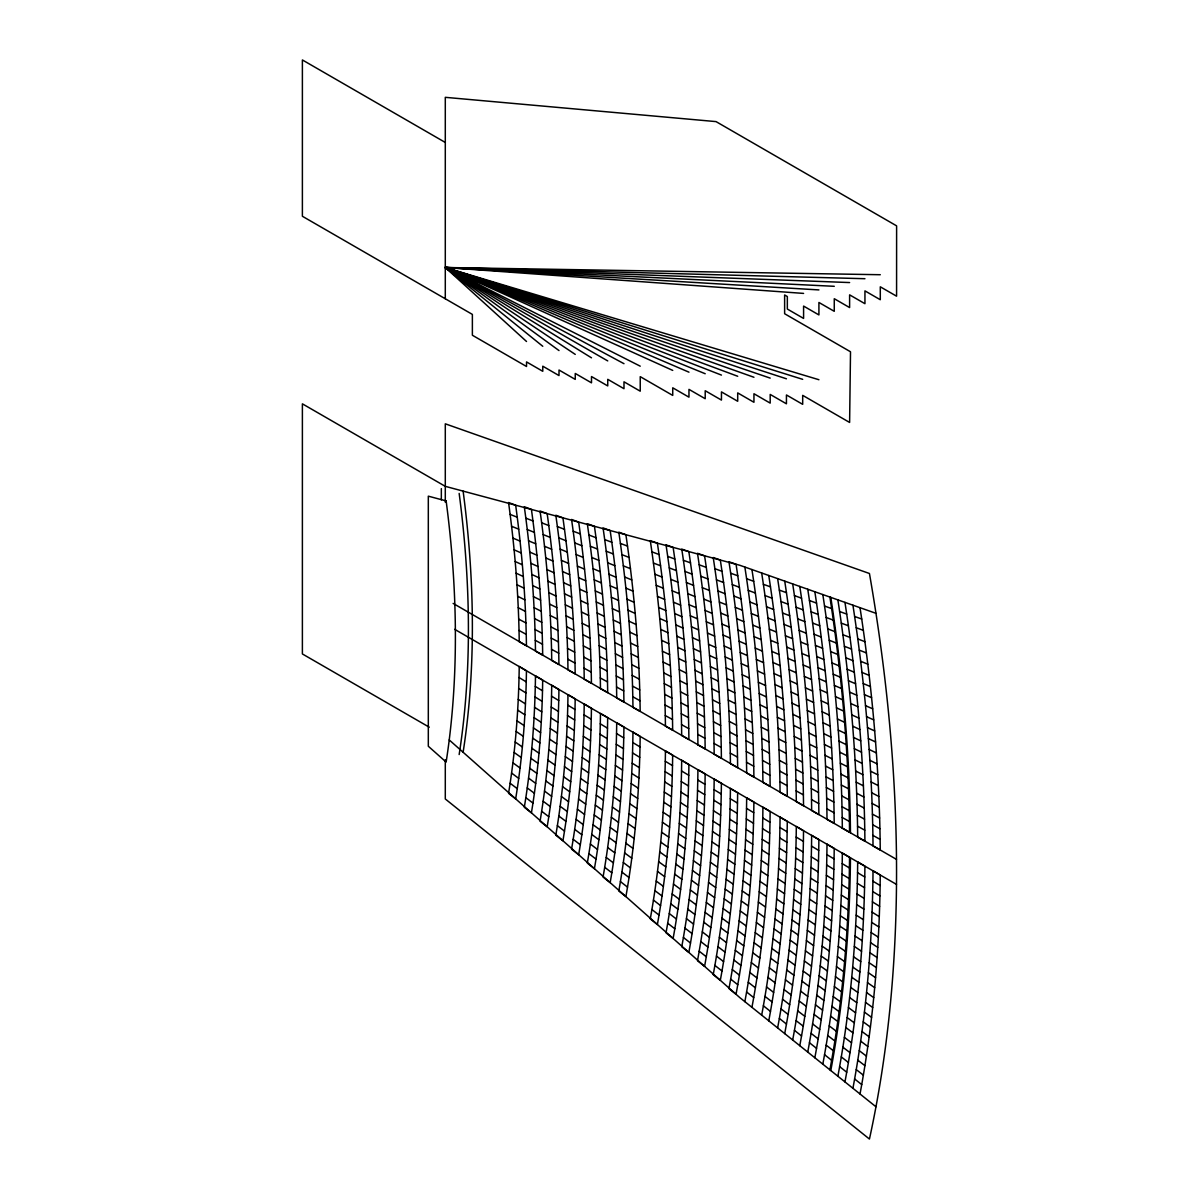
<?xml version="1.0" encoding="UTF-8"?>
<svg xmlns="http://www.w3.org/2000/svg" width="1199" height="1199" viewBox="0 0 1199 1199"><rect width="100%" height="100%" fill="white"/><g stroke="black" fill="none" stroke-linecap="round" stroke-linejoin="round"><path stroke-width="1.5" d="M587.42 862.471L588.889 853.613A1165.023 672.624 60 0 0 600.459 713.48L607.668 717.646A1175.23 678.529 60 0 1 594.419 868.676L587.315 863.085M880.291 274.721L445.294 267.512L526.526 341.49M864.944 278.708L445.294 267.512L542.772 346.286M849.611 282.559L445.294 267.512L559.004 350.558M834.264 286.306L445.294 267.512L575.25 354.394M818.917 289.918L445.294 267.512L591.497 357.827M803.585 293.41L445.294 267.512L607.743 360.914M818.917 379.723L445.294 267.512L623.99 363.687M802.686 379.334L445.294 267.512L640.236 366.175M786.439 378.794L445.294 267.512L672.729 370.401M770.193 378.105L445.294 267.512L688.96 372.17M875.959 613.318L739.708 565.239L445.294 486.344L302.388 403.838L302.388 653.95L429.242 727.179M728.947 561.746L736.036 564.249A1381.997 797.905 60 0 1 753.886 777.057L746.662 772.98A1371.791 791.999 60 0 0 729.052 562.376M753.946 377.265L445.294 267.512L705.207 373.728M713.225 557.52L720.314 560.038A1359.022 784.641 60 0 1 737.64 767.675L730.416 763.598M697.488 553.294L704.577 555.826A1336.046 771.377 60 0 1 721.393 758.293L714.169 754.231M681.751 549.067L688.84 551.6A1313.07 758.113 60 0 1 705.147 748.925L697.923 744.849M666.015 544.841L673.119 547.388A1290.109 744.849 60 0 1 688.9 739.543L681.676 735.467M650.278 540.614L657.382 543.177A1267.133 731.585 60 0 1 672.654 730.161L665.445 726.099M854.632 616.466L861.721 619.044M809.445 600.534L816.549 603.112M824.537 606.02L831.626 608.597M839.615 611.52L846.719 614.098M763.373 584.288L770.477 586.866M779.35 590.103L786.454 592.681M794.442 595.603L801.546 598.181M618.804 532.146L625.893 534.739A1221.181 705.057 60 0 1 640.161 711.397L632.952 707.335M746.602 578.727L753.706 581.305M730.671 573.197L737.775 575.79M603.052 527.92L610.156 530.528A1198.206 691.793 60 0 1 623.915 702.029L616.706 697.968M714.889 568.701L721.993 571.294M587.315 523.693L594.419 526.301A1175.23 678.529 60 0 1 607.668 692.647L600.459 688.586M699.182 564.789L706.286 567.412M683.4 560.263L690.504 562.886M571.563 519.452L578.667 522.09A1152.269 665.265 60 0 1 591.422 683.265L584.213 679.204A1142.048 659.36 60 0 0 571.668 520.216M737.7 376.261L445.294 267.512L721.453 375.092M667.693 556.381L674.812 559.019M555.811 515.225L562.916 517.863A1129.293 652.001 60 0 1 575.175 673.883L567.966 669.836A1119.072 646.096 60 0 0 555.916 515.99M856.251 627.721L863.355 630.359M651.896 551.84L659.015 554.493M811.064 611.805L818.168 614.458M826.171 617.455L833.29 620.123M841.293 623.12L848.397 625.788M540.06 510.984L547.164 513.652A1106.317 638.737 60 0 1 558.929 664.501L551.72 660.454A1096.111 632.847 60 0 0 540.164 511.763M764.992 595.543L772.096 598.211M780.999 601.568L788.103 604.221M796.106 607.249L803.225 609.901M748.266 590.373L755.37 593.04M732.289 584.617L739.408 587.3M524.308 506.742L531.412 509.425A1083.341 625.473 60 0 1 542.682 655.119L535.473 651.072A1073.135 619.583 60 0 0 524.413 507.552M620.408 543.417L627.512 546.1M716.462 579.836L723.582 582.519M508.541 502.516L515.66 505.199A1060.366 612.209 60 0 1 526.436 645.751L519.227 641.69M604.701 539.58L611.82 542.278M700.801 576.254L707.905 578.952M684.959 571.428L692.078 574.141M587.42 524.428L588.889 534.994L596.008 537.707M857.795 638.947L864.914 641.66M669.282 567.891L676.401 570.619M812.607 623.03L819.726 625.773M827.745 628.876L834.864 631.603M573.182 531.187L580.301 533.915M842.867 634.706L850.001 637.433M653.44 563.035L660.559 565.778M766.521 606.784L773.64 609.527M782.557 612.989L789.676 615.731M797.695 618.849L804.814 621.607M557.37 526.571L564.489 529.314M749.84 601.973L756.959 604.731M733.833 596.008L740.967 598.766M717.961 590.942L725.08 593.715M541.663 522.794L548.782 525.567M621.906 554.642L629.04 557.415M525.836 518.148L532.956 520.936M702.314 587.675L709.433 590.463M859.263 650.128L866.397 652.93M606.229 551.195L613.363 553.998M686.428 582.564L693.547 585.367M510.115 514.416L517.249 517.219M814.061 634.241L821.195 637.044M829.228 640.251L836.362 643.054M844.381 646.261L851.515 649.064M590.373 546.249L597.507 549.067M670.781 579.357L677.915 582.189M767.974 617.995L775.109 620.812M784.026 624.394L791.16 627.212M799.193 630.434L806.327 633.252M654.879 574.201L662.013 577.034M574.696 542.862L581.83 545.71M735.287 607.368L742.421 610.216M751.323 613.543L758.457 616.391M558.809 537.871L565.958 540.719M719.37 602.018L726.504 604.866M623.315 565.823L630.464 568.701M860.672 661.293L867.806 664.171M543.147 534.559L550.281 537.437M703.738 599.065L710.872 601.943M687.806 593.67L694.94 596.547M815.455 645.407L822.589 648.299M830.637 651.597L837.771 654.474M845.805 657.771L852.954 660.664M527.245 529.508L534.394 532.401M607.668 562.766L614.817 565.673M769.338 629.16L776.487 632.068M785.42 635.755L792.569 638.662M800.602 641.975L807.751 644.882M591.751 557.475L598.886 560.383M672.174 590.792L679.323 593.715M511.568 526.271L518.717 529.194M656.228 585.322L663.377 588.244M752.717 625.084L759.866 628.021M736.666 618.684L743.8 621.607M720.704 613.064L727.838 616.001M576.09 554.508L583.239 557.445M861.991 672.429L869.14 675.382M560.158 549.142L567.307 552.095M624.634 576.974L631.783 579.941M816.759 656.557L823.908 659.525M831.956 662.912L839.105 665.865M847.153 669.252L854.302 672.219M705.072 610.426L712.221 613.393M689.095 604.731L696.244 607.698M770.627 640.296L777.791 643.293M786.724 647.085L793.888 650.068M801.936 653.485L809.085 656.467M544.511 546.264L551.66 549.262M609.002 574.306L616.151 577.304M528.549 540.809L535.713 543.806M673.478 602.183L680.627 605.195M593.025 568.656L600.189 571.668M754.021 636.594L761.185 639.607M737.94 629.97L745.104 632.982M657.487 596.398L664.651 599.41M721.948 624.079L729.097 627.092M863.235 683.535L870.399 686.562M512.902 538.066L520.051 541.109M817.988 667.663L825.152 670.706M833.215 674.183L840.364 677.225M848.427 680.717L855.576 683.745M577.393 566.108L584.542 569.15M706.316 621.741L713.48 624.799M561.402 560.353L568.566 563.41M625.863 588.095L633.012 591.152M690.309 615.746L697.473 618.819M771.841 651.402L779.005 654.474M787.953 658.371L795.117 661.443M803.18 664.965L810.344 668.023M864.419 694.611L871.583 697.698M755.235 648.059L762.399 651.147M674.692 613.543L681.856 616.646M739.139 641.225L746.303 644.313M545.755 557.94L552.919 561.042M610.231 585.786L617.395 588.889M723.102 635.05L730.266 638.153M658.656 607.443L665.82 610.546M594.209 579.806L601.373 582.909M529.748 552.08L536.912 555.182M819.142 678.739L826.306 681.856M834.384 685.438L841.548 688.556M849.611 692.123L856.775 695.24M707.485 633.027L714.649 636.159M691.433 626.747L698.597 629.895M772.965 662.477L780.129 665.625M789.107 669.642L796.271 672.789M804.349 676.401L811.513 679.548M578.562 577.648L585.741 580.796M626.987 599.155L634.151 602.318M514.101 549.816L521.265 552.979M562.541 571.533L569.705 574.696M865.513 705.656L872.692 708.819M756.374 659.48L763.538 662.657M740.248 652.436L747.412 655.613M724.181 645.976L731.345 649.169M675.801 624.859L682.965 628.036M659.735 618.459L666.899 621.652M820.221 689.785L827.385 692.977M835.463 696.649L842.642 699.841M850.72 703.513L857.885 706.706M611.34 597.237L618.519 600.429M595.289 590.897L602.468 594.105M546.894 569.555L554.058 572.762M530.827 563.29L538.006 566.513M774.014 673.508L781.178 676.731M790.156 680.867L797.335 684.089M708.549 644.268L715.713 647.49M805.413 687.806L812.592 691.029M692.452 637.688L699.631 640.925M866.547 716.657L873.726 719.895M628.006 610.186L635.185 613.438M579.642 589.144L586.821 592.396M563.56 582.654L570.739 585.921M741.267 663.602L748.446 666.869M757.408 670.87L764.587 674.138M725.17 656.887L732.349 660.154M515.18 561.522L522.359 564.789M821.21 700.786L828.389 704.053M836.482 707.83L843.661 711.097M851.74 714.859L858.919 718.126M676.821 636.129L684 639.397M660.724 629.415L667.903 632.697M612.359 608.627L619.538 611.925M596.263 601.943L603.442 605.255M774.974 684.509L782.153 687.806M791.145 692.048L798.324 695.345M806.417 699.167L813.596 702.464M867.491 727.643L874.685 730.94M709.523 655.463L716.702 658.776M547.898 581.125L555.092 584.438M693.397 648.599L700.591 651.926M531.801 574.456L538.995 577.783M628.95 621.172L636.129 624.514M742.196 674.737L749.39 678.079M758.368 682.216L765.547 685.558M822.124 711.756L829.318 715.114M837.412 718.965L844.591 722.308M852.684 726.174L859.878 729.517M726.069 667.738L733.263 671.095M580.601 600.594L587.78 603.951M564.489 593.745L571.668 597.102M677.735 647.355L684.929 650.727M661.608 640.341L668.802 643.713M868.376 738.584L875.57 741.956M516.125 573.167L523.319 576.539M775.843 695.465L783.037 698.852M792.029 703.199L799.223 706.571M807.317 710.482L814.511 713.87M613.274 619.988L620.468 623.375M597.147 612.959L604.326 616.346M710.393 666.614L717.587 670.016M694.266 659.48L701.445 662.882M822.964 722.697L830.158 726.114M838.266 730.071L845.46 733.488M853.553 737.445L860.747 740.862M548.797 592.621L555.991 596.053M532.671 585.577L539.865 588.994M743.05 685.828L750.244 689.26M759.222 693.532L766.416 696.949M629.79 632.113L636.969 635.545M726.894 678.559L734.088 681.991M869.17 749.48L876.364 752.927M678.574 658.536L685.768 661.998M581.455 612L588.649 615.447M662.418 651.222L669.612 654.684M776.652 706.391L783.846 709.853M565.299 604.776L572.493 608.238M792.839 714.304L800.033 717.766M808.141 721.768L815.335 725.23M711.187 677.735L718.381 681.212M695.03 670.301L702.224 673.793M614.083 631.288L621.277 634.766M516.964 584.737L524.158 588.229M597.911 623.915L605.12 627.407M823.728 733.593L830.922 737.085M839.03 741.132L846.224 744.639M854.332 748.671L861.526 752.178M743.8 696.874L751.009 700.381M760.001 704.787L767.195 708.294M727.628 689.35L734.837 692.857M630.524 643.009L637.718 646.531M869.904 760.346L877.098 763.868M549.577 604.086L556.786 607.608M533.42 596.637L540.614 600.159M777.357 717.272L784.566 720.809M793.573 725.365L800.767 728.902M808.875 733.009L816.069 736.561M679.293 669.671L686.502 673.224M663.122 662.058L670.316 665.61M582.189 623.345L589.383 626.897M566.003 615.746L573.212 619.313M824.417 744.459L831.611 748.026M711.891 688.796L719.1 692.363M839.72 752.163L846.929 755.73M855.037 759.866L862.231 763.448M695.705 681.092L702.914 684.659M614.772 642.529L621.981 646.111M598.601 634.826L605.795 638.408M744.474 707.89L751.683 711.472M728.288 700.081L735.482 703.678M760.691 716.013L767.885 719.61M870.549 771.182L877.758 774.779M517.668 596.263L524.862 599.86M631.169 653.86L638.378 657.472M777.986 728.108L785.195 731.735M794.218 736.396L801.412 740.008M809.535 744.219L816.729 747.831M550.251 615.477L557.445 619.119M679.938 680.762L687.147 684.404M663.736 672.849L670.945 676.491M534.05 607.638L541.259 611.265M825.017 755.28L832.226 758.922M840.334 763.149L847.543 766.79M855.651 771.032L862.86 774.674M696.304 691.838L703.498 695.48M712.506 699.826L719.715 703.483M582.819 634.631L590.013 638.288M566.617 626.672L573.826 630.344M871.133 781.973L878.342 785.645M745.059 718.845L752.268 722.517M761.275 727.193L768.484 730.865M728.857 710.782L736.066 714.454M615.372 653.725L622.581 657.412M599.17 645.676L606.379 649.363M778.541 738.914L785.75 742.601M794.772 747.382L801.981 751.069M810.089 755.37L817.298 759.072M631.723 664.651L638.932 668.353M518.238 607.713L525.447 611.43M825.541 766.056L832.75 769.773M840.874 774.104L848.083 777.821M856.191 782.138L863.4 785.855M664.261 683.595L671.47 687.327M680.477 691.808L687.686 695.525M871.628 792.734L878.852 796.466M550.791 626.807L558 630.554M696.799 702.524L704.008 706.271M713.015 710.797L720.224 714.544M534.574 618.579L541.783 622.326M729.337 721.438L736.546 725.185M745.553 729.771L752.762 733.518M761.785 738.314L768.994 742.076M583.328 645.856L590.537 649.618M567.112 637.553L574.321 641.315M779.005 749.675L786.229 753.437M795.237 758.323L802.461 762.099M810.569 766.491L817.793 770.268M599.635 656.482L606.859 660.259M615.866 664.875L623.075 668.652M825.991 776.802L833.2 780.594M841.323 785.015L848.532 788.792M856.656 793.213L863.865 797.005M632.173 675.397L639.382 679.189M872.063 803.45L879.272 807.257M664.696 694.296L671.905 698.103M680.927 702.794L688.136 706.616M713.45 721.738L720.659 725.56M697.218 713.18L704.427 717.002M518.687 619.119L525.911 622.94M729.741 732.049L736.95 735.886M745.958 740.637L753.182 744.474M762.204 749.405L769.413 753.242M551.21 638.093L558.434 641.93M534.979 629.475L542.203 633.312M779.395 760.376L786.619 764.228M795.641 769.218L802.85 773.07M810.974 777.566L818.183 781.418M567.502 648.359L574.711 652.226M583.733 657.037L590.942 660.889M826.366 787.503L833.575 791.37M841.698 795.866L848.907 799.733M857.03 804.244L864.254 808.111M600.01 667.244L607.234 671.11M616.241 675.951L623.465 679.833M872.407 814.136L879.631 818.003M632.517 686.098L639.741 689.98M665.04 704.952L672.249 708.849M681.272 713.75L688.481 717.631M697.548 723.791L704.757 727.688M713.78 732.619L720.989 736.516M730.041 742.616L737.265 746.527M746.288 751.473L753.497 755.385M762.534 760.436L769.743 764.348M779.695 771.047L786.919 774.974M795.941 780.069L803.165 783.996M811.288 788.582L818.497 792.509M519.017 630.434L526.241 634.376M826.651 798.159L833.86 802.101M841.983 806.702L849.207 810.629M857.33 815.23L864.539 819.172M535.279 640.311L542.503 644.253M872.692 824.762L879.916 828.719M551.525 649.303L558.749 653.245M567.786 659.12L574.995 663.077M584.033 668.158L591.242 672.114M600.279 677.945L607.503 681.901M616.526 686.982L623.75 690.954M632.787 696.739L639.996 700.726M665.28 715.548L672.504 719.52M681.527 724.631L688.751 728.617M697.773 734.343L704.997 738.329M714.019 743.44L721.243 747.442M730.281 753.137L737.49 757.124M746.527 762.249L753.736 766.251M762.759 771.422L769.983 775.423M779.92 781.673L787.144 785.675M796.166 790.875L803.39 794.877M811.513 799.568L818.722 803.57M826.86 808.785L834.084 812.787M842.208 817.478L849.417 821.48M857.54 826.171L864.764 830.188M872.887 835.373L880.111 839.39M780.054 792.254L787.278 796.331A1429.223 825.167 60 0 0 768.769 575.49M796.301 801.636L803.525 805.713A1452.199 838.431 60 0 0 784.716 581.11M826.995 819.352L834.204 823.428A1495.588 863.475 60 0 0 814.84 591.751M842.327 828.209L849.551 832.286A1517.29 876.004 60 0 0 829.903 597.057M445.294 142.456L302.388 59.95L302.388 216.27L472.376 314.408L472.376 335.24L526.526 366.504L526.526 361.918L542.772 371.3L542.772 366.19L559.004 375.572L559.004 370.026L575.25 379.394L575.25 373.459L591.497 382.841L591.497 376.546L607.743 385.928L607.743 379.319L623.99 388.701L623.99 381.807L640.236 391.189L640.236 376.651L672.729 395.415L672.729 387.802L688.96 397.169L688.96 389.36L705.207 398.727L705.207 390.724L721.453 400.091L721.453 391.893L737.7 401.275L737.7 392.897L753.946 402.279L753.946 393.737L770.193 403.119L770.193 394.426L786.439 403.808L786.439 394.966L802.686 404.333L802.686 395.355L849.611 422.453L850.511 351.772L784.626 313.733L784.626 294.969L787.338 296.543L787.338 309.042L803.585 318.424L803.585 306.075L818.917 314.932L818.917 302.463L834.264 311.32L834.264 298.716L849.611 307.573L849.611 294.849L864.944 303.707L864.944 290.877L880.291 299.735L880.291 286.801L896.582 296.198L896.612 225.862L716.043 121.609L445.294 97.329L445.294 298.776M453.132 603.412L896.492 859.383M454.691 629.34L896.492 884.397M842.327 853.044L849.551 857.3A1517.29 876.004 60 0 1 829.903 1069.838M826.995 844.186L834.204 848.442A1495.588 863.475 60 0 1 814.84 1057.758M780.054 817.089L787.278 821.345A1429.223 825.167 60 0 1 768.769 1020.829M730.416 788.432L737.64 792.689A1359.022 784.641 60 0 1 720.314 980.317L713.225 974.652M697.923 769.668L705.147 773.925A1313.07 758.113 60 0 1 688.84 952.426L681.751 946.76M714.169 779.05L721.393 783.307A1336.046 771.377 60 0 1 704.577 966.364L697.488 960.714M681.676 760.286L688.9 764.557A1290.109 744.849 60 0 1 673.119 938.472L666.015 932.822M665.445 750.904L672.654 755.175A1267.133 731.585 60 0 1 657.382 924.519L650.278 918.884M632.952 732.139L640.161 736.411A1221.181 705.057 60 0 1 625.893 896.597L618.804 890.992M519.227 666.464L526.436 670.751A1060.366 612.209 60 0 1 515.66 798.849L508.541 793.318M872.887 881.175L880.111 885.491M826.86 854.602L834.084 858.934M842.208 863.625L849.417 867.956M857.54 872.647L864.764 876.979M811.513 846.104L818.722 850.436M779.92 827.505L787.144 831.836M796.166 837.067L803.39 841.398M762.759 817.958L769.983 822.289M730.281 798.729L737.49 803.075M746.527 808.366L753.736 812.712M697.773 779.994L704.997 784.341M714.019 789.646L721.243 793.993M681.527 770.942L688.751 775.288M665.28 761.275L672.504 765.621M632.787 742.541L639.996 746.902M600.279 723.821L607.503 728.198M616.526 733.533L623.75 737.895M567.786 705.117L574.995 709.493M584.033 714.844L591.242 719.22M535.279 686.398L542.503 690.789M551.525 696.154L558.749 700.546M872.692 891.546L879.916 895.923M519.017 677.495L526.241 681.886M841.983 874.161L849.207 878.552M857.33 883.348L864.539 887.74M826.651 864.974L833.86 869.38M795.941 847.618L803.165 852.024M811.288 856.82L818.497 861.227M779.695 837.876L786.919 842.283M746.288 818.887L753.497 823.293M762.534 828.674L769.743 833.08M730.041 808.995L737.265 813.402M697.548 790.276L704.757 794.712M713.78 800.198L720.989 804.634M681.272 781.538L688.481 785.974M665.04 771.586L672.249 776.023M632.517 752.897L639.741 757.333M872.407 901.858L879.631 906.309M600.01 734.208L607.234 738.674M616.241 744.234L623.465 748.701M841.698 884.652L848.907 889.118M857.03 893.989L864.254 898.456M826.366 875.3L833.575 879.766M567.502 715.548L574.711 720.014M583.733 725.62L590.942 730.086M810.974 867.476L818.183 871.958M795.641 858.124L802.85 862.591M779.395 848.203L786.619 852.684M534.979 696.889L542.203 701.37M551.21 707.02L558.434 711.502M729.741 819.187L736.95 823.683M745.958 829.333L753.182 833.83M762.204 839.33L769.413 843.826M518.687 688.436L525.911 692.947M697.218 800.512L704.427 805.024M713.45 810.704L720.659 815.2M664.696 781.838L671.905 786.364M680.927 792.074L688.136 796.601M872.063 912.124L879.272 916.65M632.173 763.178L639.382 767.72M841.323 895.083L848.532 899.61M856.656 904.586L863.865 909.112M825.991 885.581L833.2 890.123M599.635 744.534L606.859 749.09M615.866 754.89L623.075 759.432M810.569 878.103L817.793 882.644M779.005 858.469L786.229 863.025M795.237 868.556L802.461 873.112M567.112 725.905L574.321 730.476M583.328 736.321L590.537 740.892M729.337 829.348L736.546 833.919M745.553 839.735L752.762 844.306M761.785 849.926L768.994 854.497M534.574 707.305L541.783 711.891M550.791 717.796L558 722.383M696.799 810.689L704.008 815.275M713.015 821.135L720.224 825.721M871.628 922.361L878.852 926.947M664.261 792.044L671.47 796.646M680.477 802.551L687.686 807.152M518.238 699.317L525.447 703.918M825.541 895.803L832.75 900.419M840.874 905.47L848.083 910.071M856.191 915.122L863.4 919.723M631.723 773.4L638.932 778.031M794.772 878.957L801.981 883.588M810.089 888.654L817.298 893.285M778.541 868.69L785.75 873.322M599.17 754.8L606.379 759.432M615.372 765.457L622.581 770.103M728.857 839.435L736.066 844.081M745.059 850.091L752.268 854.737M761.275 860.477L768.484 865.123M871.133 932.537L878.342 937.183M566.617 736.201L573.826 740.862M582.819 746.962L590.013 751.623M696.304 820.805L703.498 825.467M712.506 831.521L719.715 836.183M840.334 915.796L847.543 920.472M855.651 925.613L862.86 930.289M825.017 905.979L832.226 910.655M534.05 717.646L541.259 722.338M663.736 802.176L670.945 806.867M550.251 728.497L557.445 733.188M679.938 812.967L687.147 817.658M809.535 899.16L816.729 903.866M777.986 878.852L785.195 883.558M794.218 889.298L801.412 893.989M631.169 783.576L638.378 788.283M517.668 710.108L524.862 714.814M728.288 849.477L735.482 854.198M870.549 942.654L877.758 947.39M744.474 860.372L751.683 865.108M760.691 870.969L767.885 875.69M598.601 764.992L605.795 769.713M614.772 775.963L621.981 780.699M695.705 830.862L702.914 835.598M839.72 926.078L846.929 930.829M855.037 936.044L862.231 940.795M711.891 841.833L719.1 846.584M824.417 916.111L831.611 920.847M566.003 746.437L573.212 751.188M582.189 757.528L589.383 762.279M663.122 812.263L670.316 817.029M679.293 823.323L686.502 828.089M777.357 888.954L784.566 893.735M793.573 899.58L800.767 904.346M808.875 909.606L816.069 914.387M533.42 727.913L540.614 732.694M549.577 739.139L556.786 743.92M630.524 793.678L637.718 798.459M869.904 952.74L877.098 957.521M727.628 859.458L734.837 864.269M743.8 870.609L751.009 875.405M760.001 881.4L767.195 886.196M839.03 936.299L846.224 941.125M854.332 946.431L861.526 951.257M516.964 720.809L524.158 725.62M597.911 775.124L605.12 779.935M823.728 926.183L830.922 930.994M614.083 786.409L621.277 791.235M695.03 840.859L702.224 845.685M711.187 852.099L718.381 856.925M565.299 756.599L572.493 761.44M776.652 899.01L783.846 903.866M792.839 909.801L800.033 914.657M808.141 919.993L815.335 924.849M662.418 822.274L669.612 827.13M581.455 768.019L588.649 772.875M678.574 833.62L685.768 838.476M869.17 962.767L876.364 967.623M726.894 869.395L734.088 874.266M629.79 803.72L636.969 808.591M532.671 738.119L539.865 742.99M743.05 880.785L750.244 885.656M759.222 891.771L766.416 896.642M548.797 749.69L555.991 754.576M822.964 936.194L830.158 941.08M838.266 946.476L845.46 951.362M853.553 956.772L860.747 961.658M694.266 850.795L701.445 855.696M597.147 785.18L604.326 790.081M710.393 862.291L717.587 867.207M613.274 796.78L620.468 801.696M775.843 909.022L783.037 913.938M792.029 919.978L799.223 924.894M807.317 930.334L814.511 935.25M516.125 731.435L523.319 736.351M868.376 972.749L875.57 977.665M661.608 832.226L668.802 837.157M677.735 843.841L684.929 848.772M564.489 766.686L571.668 771.631M580.601 778.436L587.78 783.382M726.069 879.272L733.263 884.218M742.196 890.902L749.39 895.848M852.684 967.038L859.878 971.999M758.368 902.083L765.547 907.029M822.124 946.161L829.318 951.122M837.412 956.607L844.591 961.553M628.95 813.686L636.129 818.647M531.801 748.236L538.995 753.212M693.397 860.687L700.591 865.663M547.898 760.166L555.092 765.142M709.523 872.437L716.702 877.413M867.491 982.67L874.685 987.661M791.145 930.094L798.324 935.085M806.417 940.615L813.596 945.606M774.974 918.959L782.153 923.949M596.263 795.177L603.442 800.168M612.359 807.077L619.538 812.068M660.724 842.118L667.903 847.138M676.821 854.003L684 859.024M515.18 741.971L522.359 746.992M821.21 956.083L828.389 961.103M836.482 966.664L843.661 971.685M851.74 977.26L858.919 982.281M725.17 889.088L732.349 894.109M741.267 900.959L748.446 905.979M757.408 912.319L764.587 917.355M563.56 776.697L570.739 781.733M579.642 788.777L586.821 793.813M628.006 823.593L635.185 828.629M866.547 992.547L873.726 997.598M692.452 870.504L699.631 875.555M708.549 882.509L715.713 887.575M805.413 950.837L812.592 955.888M774.014 928.85L781.178 933.916M790.156 940.151L797.335 945.217M530.827 758.278L538.006 763.343M546.894 770.552L554.058 775.633M595.289 805.099L602.468 810.179M611.34 817.298L618.519 822.394M659.735 851.949L666.899 857.045M820.221 965.929L827.385 971.025M835.463 976.675L842.642 981.771M850.72 987.421L857.885 992.517M675.801 864.104L682.965 869.2M724.181 898.83L731.345 903.941M740.248 910.94L747.412 916.051M756.374 922.511L763.538 927.621M865.513 1002.379L872.692 1007.49M562.541 786.649L569.705 791.76M514.101 752.432L521.265 757.543M626.987 833.425L634.151 838.566M578.562 799.044L585.741 804.169M691.433 880.261L698.597 885.402M772.965 938.682L780.129 943.808M789.107 950.148L796.271 955.288M804.349 960.984L811.513 966.124M707.485 892.521L714.649 897.661M819.142 975.731L826.306 980.902M834.384 986.627L841.548 991.798M849.611 997.523L856.775 1002.694M529.748 768.244L536.912 773.415M594.209 814.945L601.373 820.116M658.656 861.721L665.82 866.892M723.102 908.527L730.266 913.698M545.755 780.864L552.919 786.034M610.231 827.445L617.395 832.631M674.692 874.131L681.856 879.302M739.139 920.877L746.303 926.048M755.235 932.627L762.399 937.813M864.419 1012.136L871.583 1017.322M803.18 971.085L810.344 976.286M771.841 948.454L779.005 953.655M787.953 960.084L795.117 965.3M690.309 889.958L697.473 895.173M625.863 843.197L633.012 848.412M561.402 796.511L568.566 801.726M706.316 902.457L713.48 907.673M577.393 809.22L584.542 814.451M833.215 996.534L840.364 1001.75M848.427 1007.58L855.576 1012.795M512.902 762.789L520.051 768.019M817.988 985.488L825.152 990.704M721.948 918.164L729.097 923.41M863.235 1021.863L870.399 1027.108M657.487 871.418L664.651 876.664M737.94 930.739L745.104 935.999M593.025 824.732L600.189 829.978M754.021 942.699L761.185 947.944M673.478 884.098L680.627 889.343M528.549 778.121L535.713 783.382M609.002 837.531L616.151 842.792M544.511 791.085L551.66 796.361M770.627 958.166L777.791 963.441M786.724 969.976L793.888 975.237M801.936 981.127L809.085 986.387M689.095 899.595L696.244 904.87M705.072 912.334L712.221 917.625M624.634 852.909L631.783 858.199M816.759 995.17L823.908 1000.461M831.956 1006.366L839.105 1011.656M847.153 1017.561L854.302 1022.852M560.158 806.298L567.307 811.603M861.991 1031.515L869.14 1036.82M576.09 819.322L583.239 824.642M720.704 927.741L727.838 933.062M736.666 940.556L743.8 945.876M752.717 952.68L759.866 958.016M511.568 773.055L518.717 778.391M656.228 881.04L663.377 886.376M672.174 893.974L679.323 899.31M591.751 834.429L598.886 839.765M800.602 991.093L807.751 996.429M769.338 967.818L776.487 973.153M785.42 979.793L792.569 985.128M607.668 847.528L614.817 852.864M527.245 787.923L534.394 793.288M687.806 909.157L694.94 914.522M815.455 1004.807L822.589 1010.158M830.637 1016.153L837.771 1021.503M845.805 1027.498L852.954 1032.849M543.147 801.232L550.281 806.582M703.738 922.151L710.872 927.516M623.315 862.531L630.464 867.911M860.672 1041.122L867.806 1046.502M558.809 816.009L565.958 821.39M719.37 937.243L726.504 942.639M735.287 950.297L742.421 955.693M751.323 962.617L758.457 968.013M574.696 829.348L581.83 834.744M654.879 890.602L662.013 896.013M670.781 903.806L677.915 909.217M767.974 977.41L775.109 982.82M784.026 989.535L791.16 994.945M799.193 1001L806.327 1006.411M510.115 783.247L517.249 788.657M590.373 844.066L597.507 849.477M814.061 1014.384L821.195 1019.809M829.228 1025.879L836.362 1031.29M844.381 1037.36L851.515 1042.785M606.229 857.435L613.363 862.875M686.428 918.659L693.547 924.099M859.263 1050.669L866.397 1056.109M702.314 931.893L709.433 937.333M525.836 797.65L532.956 803.09M621.906 872.093L629.04 877.548M541.663 811.273L548.782 816.729M717.961 946.7L725.08 952.156M733.833 959.964L740.967 965.435M749.84 972.479L756.959 977.949M557.37 825.646L564.489 831.117M653.44 900.104L660.559 905.59M766.521 986.927L773.64 992.412M782.557 999.232L789.676 1004.717M797.695 1010.847L804.814 1016.332M573.182 839.285L580.301 844.77M669.282 913.548L676.401 919.034M812.607 1023.901L819.726 1029.386M827.745 1035.531L834.864 1041.017M842.867 1047.177L850.001 1052.662M857.795 1060.171L864.914 1065.671M588.889 853.613L596.008 859.113M684.959 928.101L692.078 933.601M700.801 941.575L707.905 947.09M604.701 867.282L611.82 872.797M620.408 881.58L627.512 887.11M716.462 956.083L723.582 961.613M524.308 807.287L531.412 812.817A1083.341 625.473 60 0 0 542.682 680.133L535.473 675.846A1073.135 619.583 60 0 1 524.413 806.612M732.289 969.571L739.408 975.117M748.266 982.266L755.37 987.811M764.992 996.399L772.096 1001.944M780.999 1008.869L788.103 1014.414M796.106 1020.634L803.225 1026.179M540.06 821.24L547.164 826.785A1106.317 638.737 60 0 0 558.929 689.515L551.72 685.228A1096.111 632.847 60 0 1 540.164 820.581M826.171 1045.138L833.29 1050.684M841.293 1056.918L848.397 1062.479M811.064 1033.343L818.168 1038.904M651.896 909.531L659.015 915.077M856.251 1069.598L863.355 1075.158M555.811 835.193L562.916 840.754A1129.293 652.001 60 0 0 575.175 698.897L567.966 694.611A1119.072 646.096 60 0 1 555.916 834.549M667.693 923.215L674.812 928.79M571.563 849.147L578.667 854.722A1152.269 665.265 60 0 0 591.422 708.279L584.213 703.993A1142.048 659.36 60 0 1 571.668 848.517M683.4 937.468L690.504 943.043M699.182 951.182L706.286 956.757M603.052 877.039L610.156 882.644A1198.206 691.793 60 0 0 623.915 727.029L616.706 722.757A1187.999 685.888 60 0 1 603.157 876.439M714.889 965.405L721.993 970.995M730.671 979.118L737.775 984.724M746.602 991.993L753.706 997.598M763.373 1005.796L770.477 1011.416M779.35 1018.431L786.454 1024.036M794.442 1030.346L801.546 1035.966M809.445 1042.74L816.549 1048.361M824.537 1054.67L831.626 1060.291M839.615 1066.6L846.719 1072.221M854.632 1078.98L861.721 1084.6M728.947 988.59L736.036 994.271A1381.997 797.905 60 0 0 753.886 802.071L746.662 797.815A1371.791 791.999 60 0 1 729.052 988.066M875.959 1106.767L739.708 997.523L449.235 739.948M445.294 502.216L445.294 423.817L869.44 573.497A1583.654 914.327 60 0 1 869.44 1139.05L445.294 798.984L445.294 759.776M441.337 488.637L441.337 499.833M799.778 586.431A1473.886 850.96 60 0 1 818.872 814.571L811.648 810.494A1463.679 845.055 60 0 0 792.689 583.928M799.778 1045.678A1473.886 850.96 60 0 0 818.872 839.585L811.648 835.328A1463.679 845.055 60 0 1 792.689 1039.998M784.716 1033.613A1452.199 838.431 60 0 0 803.525 830.727L796.301 826.471A1441.977 832.526 60 0 1 777.626 1027.918M777.626 578.622A1441.977 832.526 60 0 1 796.301 801.546M860.013 607.683A1560.678 901.063 60 0 1 880.246 850.001L873.022 845.924A1550.472 895.173 60 0 0 852.924 605.195M860.013 1093.983A1560.678 901.063 60 0 0 880.246 875.015L873.022 870.774A1550.472 895.173 60 0 1 852.924 1088.302M844.95 602.378A1538.976 888.534 60 0 1 864.899 841.143L857.675 837.067A1528.77 882.644 60 0 0 837.876 599.875M844.95 1081.903A1538.976 888.534 60 0 0 864.899 866.158L857.675 861.916A1528.77 882.644 60 0 1 837.876 1076.222M822.814 594.554A1507.068 870.114 60 0 1 842.327 828.119M842.327 853.133A1507.068 870.114 60 0 1 822.814 1064.157M807.751 589.249A1485.381 857.585 60 0 1 826.995 819.262M826.995 844.276A1485.381 857.585 60 0 1 807.751 1052.078M761.68 572.987A1419.002 819.262 60 0 1 780.054 792.164M780.054 817.178A1419.002 819.262 60 0 1 761.68 1015.133M751.938 569.555A1404.973 811.168 60 0 1 770.133 786.439L762.909 782.362A1394.752 805.263 60 0 0 744.849 567.052M751.938 1007.325A1404.973 811.168 60 0 0 770.133 811.453L762.909 807.182A1394.752 805.263 60 0 1 744.849 1001.645M588.889 534.994A1165.023 672.624 60 0 1 600.459 688.481M713.315 558.164A1348.815 778.736 60 0 1 730.416 763.508M730.416 788.522A1348.815 778.736 60 0 1 713.315 974.128M697.593 553.953A1325.839 765.472 60 0 1 714.169 754.126M714.169 779.14A1325.839 765.472 60 0 1 697.593 960.174M681.856 549.727A1302.863 752.208 60 0 1 697.923 744.744M697.923 769.758A1302.863 752.208 60 0 1 681.856 946.221M666.119 545.515A1279.888 738.944 60 0 1 681.676 735.377M681.676 760.376A1279.888 738.944 60 0 1 666.119 932.267M650.383 541.304A1256.912 725.68 60 0 1 665.43 725.995M665.43 751.009A1256.912 725.68 60 0 1 650.383 918.314M618.909 532.866A1210.975 699.152 60 0 1 632.952 707.23M632.952 732.244A1210.975 699.152 60 0 1 618.909 890.392M603.157 528.654A1187.999 685.888 60 0 1 616.706 697.848M508.661 503.325A1050.159 606.319 60 0 1 519.227 641.57M519.227 666.584A1050.159 606.319 60 0 1 508.661 792.644M459.157 493.418A983.794 567.996 60 0 1 459.157 754.546M830.787 597.372A1518.563 876.739 60 0 1 850.451 832.81M850.451 857.825A1518.563 876.739 60 0 1 830.787 1070.542M463.114 491.125A983.794 567.996 60 0 1 463.114 752.253M446.133 500.927L428.313 496.161L428.313 746.258L446.133 762.069A983.794 567.996 60 0 0 446.133 500.927"/></g></svg>
